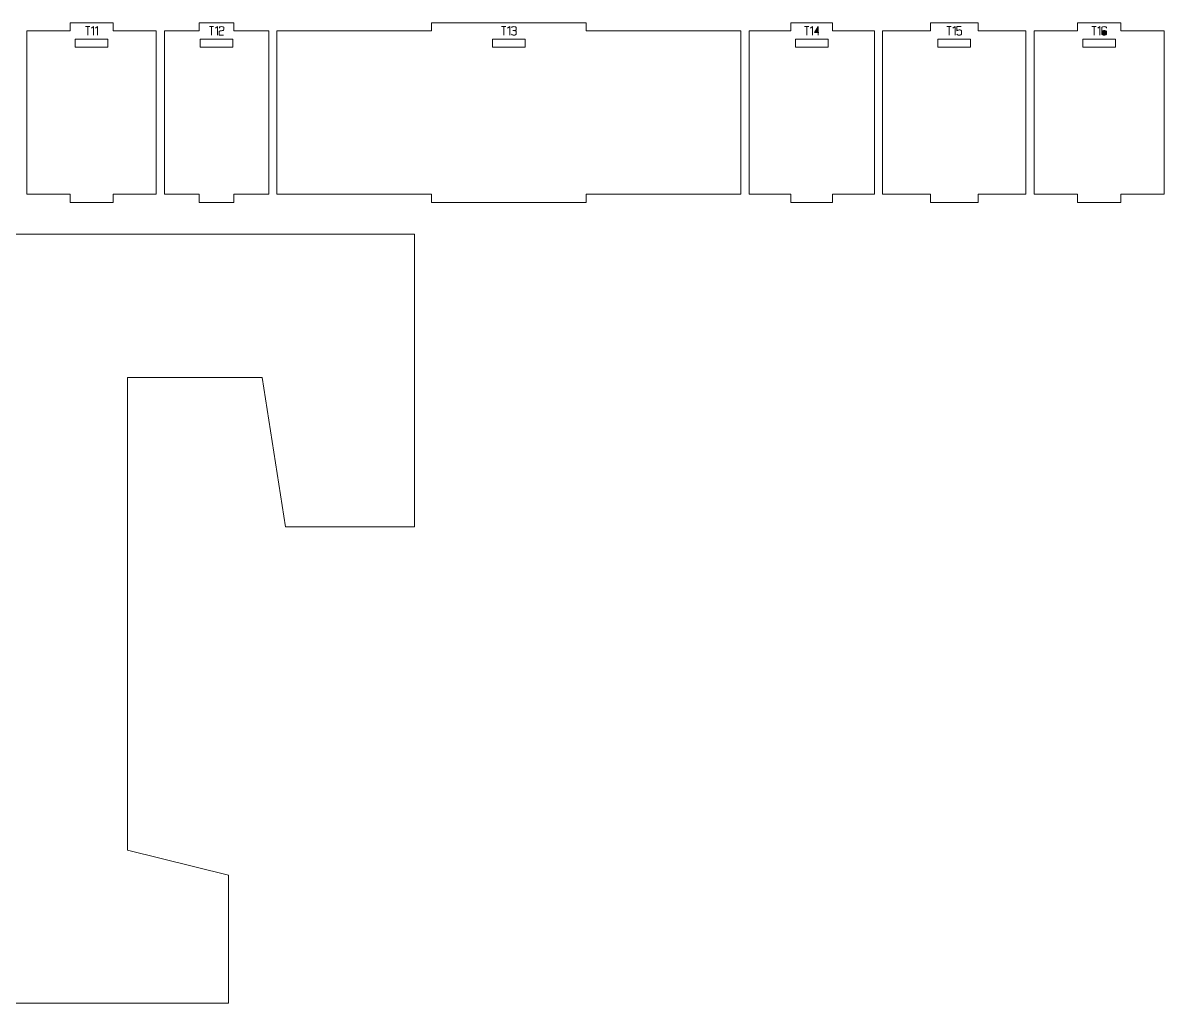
# Model space of a CAD drawing. Header units: centimetres. Extents: x -250 to 250, y -508 to 508.
# Drawn here: x 120.93 to 162.85, y -108.95 to -72.93 of the extents above; entities that cross this region are included whole.
import ezdxf

# ---------------------------------------------------------------- set-up
doc = ezdxf.new("R2010")
doc.units = ezdxf.units.CM
doc.header["$MEASUREMENT"] = 0
doc.layers.add('Capa 1', color=7, linetype='Continuous')

msp = doc.modelspace()

# ---------------------------------------------------------------- hatches: boundary and pattern name
at = {"layer": 'Capa 1', "true_color": 0x3e4095}
h = msp.add_hatch(color=175, dxfattribs=at)
edge = h.paths.add_edge_path()
edge.add_spline(control_points=[(123.31136, -73.06786), (123.31136, -73.06786), (123.23202, -73.06786), (123.23202, -73.06786), (123.23202, -73.06786), (123.38932, -73.06786), (123.38932, -73.06786), (123.38932, -73.06786), (123.31136, -73.06786), (123.31136, -73.06786), (123.31136, -73.06786), (123.31136, -73.3843), (123.31136, -73.3843), (123.31136, -73.3843), (123.31136, -73.06786), (123.31136, -73.06786)], knot_values=[0, 0, 0, 0, 0.2, 0.2, 0.2, 0.4, 0.4, 0.4, 0.6, 0.6, 0.6, 0.8, 0.8, 0.8, 1, 1, 1, 1], degree=3, periodic=1)
h = msp.add_hatch(color=175, dxfattribs=at)
edge = h.paths.add_edge_path()
edge.add_spline(control_points=[(123.52828, -73.0674), (123.52828, -73.0674), (123.45215, -73.12014), (123.45215, -73.12014), (123.45215, -73.12014), (123.52828, -73.0674), (123.52828, -73.0674), (123.52828, -73.0674), (123.52828, -73.3843), (123.52828, -73.3843), (123.52828, -73.3843), (123.52828, -73.0674), (123.52828, -73.0674)], knot_values=[0, 0, 0, 0, 0.25, 0.25, 0.25, 0.5, 0.5, 0.5, 0.75, 0.75, 0.75, 1, 1, 1, 1], degree=3, periodic=1)
h = msp.add_hatch(color=175, dxfattribs=at)
edge = h.paths.add_edge_path()
edge.add_spline(control_points=[(123.67504, -73.0674), (123.67504, -73.0674), (123.59891, -73.12014), (123.59891, -73.12014), (123.59891, -73.12014), (123.67504, -73.0674), (123.67504, -73.0674), (123.67504, -73.0674), (123.67504, -73.3843), (123.67504, -73.3843), (123.67504, -73.3843), (123.67504, -73.0674), (123.67504, -73.0674)], knot_values=[0, 0, 0, 0, 0.25, 0.25, 0.25, 0.5, 0.5, 0.5, 0.75, 0.75, 0.75, 1, 1, 1, 1], degree=3, periodic=1)
h = msp.add_hatch(color=175, dxfattribs=at)
edge = h.paths.add_edge_path()
edge.add_spline(control_points=[(127.85687, -73.06786), (127.85687, -73.06786), (127.77753, -73.06786), (127.77753, -73.06786), (127.77753, -73.06786), (127.93483, -73.06786), (127.93483, -73.06786), (127.93483, -73.06786), (127.85687, -73.06786), (127.85687, -73.06786), (127.85687, -73.06786), (127.85687, -73.3843), (127.85687, -73.3843), (127.85687, -73.3843), (127.85687, -73.06786), (127.85687, -73.06786)], knot_values=[0, 0, 0, 0, 0.2, 0.2, 0.2, 0.4, 0.4, 0.4, 0.6, 0.6, 0.6, 0.8, 0.8, 0.8, 1, 1, 1, 1], degree=3, periodic=1)
h = msp.add_hatch(color=175, dxfattribs=at)
edge = h.paths.add_edge_path()
edge.add_spline(control_points=[(128.07379, -73.0674), (128.07379, -73.0674), (127.99766, -73.12014), (127.99766, -73.12014), (127.99766, -73.12014), (128.07379, -73.0674), (128.07379, -73.0674), (128.07379, -73.0674), (128.07379, -73.3843), (128.07379, -73.3843), (128.07379, -73.3843), (128.07379, -73.0674), (128.07379, -73.0674)], knot_values=[0, 0, 0, 0, 0.25, 0.25, 0.25, 0.5, 0.5, 0.5, 0.75, 0.75, 0.75, 1, 1, 1, 1], degree=3, periodic=1)
h = msp.add_hatch(color=175, dxfattribs=at)
edge = h.paths.add_edge_path()
edge.add_spline(control_points=[(128.14396, -73.3843), (128.14396, -73.3843), (128.14396, -73.25176), (128.14396, -73.25176), (128.14488, -73.23984), (128.15573, -73.23067), (128.17652, -73.22425), (128.18508, -73.22363), (128.19326, -73.22264), (128.20106, -73.22126), (128.20885, -73.21989), (128.21673, -73.21844), (128.22468, -73.21691), (128.23935, -73.21446), (128.25059, -73.21247), (128.25838, -73.21095), (128.26618, -73.20942), (128.27375, -73.20743), (128.28109, -73.20498), (128.30004, -73.19795), (128.30952, -73.18893), (128.30952, -73.17793), (128.30952, -73.17793), (128.30952, -73.10317), (128.30952, -73.10317), (128.30952, -73.09339), (128.30165, -73.08506), (128.2859, -73.07818), (128.27016, -73.0713), (128.25051, -73.06786), (128.22697, -73.06786), (128.20343, -73.06786), (128.18378, -73.0713), (128.16804, -73.07818), (128.15229, -73.08506), (128.14442, -73.09339), (128.14442, -73.10317), (128.14442, -73.10317), (128.14442, -73.12564), (128.14442, -73.12564), (128.14442, -73.12564), (128.14442, -73.10317), (128.14442, -73.10317), (128.14442, -73.09339), (128.15229, -73.08506), (128.16804, -73.07818), (128.18378, -73.0713), (128.20343, -73.06786), (128.22697, -73.06786), (128.25051, -73.06786), (128.27016, -73.0713), (128.2859, -73.07818), (128.30165, -73.08506), (128.30952, -73.09339), (128.30952, -73.10317), (128.30952, -73.10317), (128.30952, -73.17793), (128.30952, -73.17793), (128.30952, -73.18893), (128.30004, -73.19795), (128.28109, -73.20498), (128.27375, -73.20743), (128.26618, -73.20942), (128.25838, -73.21095), (128.25059, -73.21247), (128.23935, -73.21446), (128.22468, -73.21691), (128.21673, -73.21844), (128.20885, -73.21989), (128.20106, -73.22126), (128.19326, -73.22264), (128.18508, -73.22363), (128.17652, -73.22425), (128.15573, -73.23067), (128.14488, -73.23984), (128.14396, -73.25176), (128.14396, -73.25176), (128.14396, -73.3843), (128.14396, -73.3843), (128.14396, -73.3843), (128.30081, -73.3843), (128.30081, -73.3843), (128.30081, -73.3843), (128.14396, -73.3843), (128.14396, -73.3843)], knot_values=[0, 0, 0, 0, 0.03571429, 0.03571429, 0.03571429, 0.07142857, 0.07142857, 0.07142857, 0.10714286, 0.10714286, 0.10714286, 0.14285714, 0.14285714, 0.14285714, 0.17857143, 0.17857143, 0.17857143, 0.21428571, 0.21428571, 0.21428571, 0.25, 0.25, 0.25, 0.28571429, 0.28571429, 0.28571429, 0.32142857, 0.32142857, 0.32142857, 0.35714286, 0.35714286, 0.35714286, 0.39285714, 0.39285714, 0.39285714, 0.42857143, 0.42857143, 0.42857143, 0.46428571, 0.46428571, 0.46428571, 0.5, 0.5, 0.5, 0.53571429, 0.53571429, 0.53571429, 0.57142857, 0.57142857, 0.57142857, 0.60714286, 0.60714286, 0.60714286, 0.64285714, 0.64285714, 0.64285714, 0.67857143, 0.67857143, 0.67857143, 0.71428571, 0.71428571, 0.71428571, 0.75, 0.75, 0.75, 0.78571429, 0.78571429, 0.78571429, 0.82142857, 0.82142857, 0.82142857, 0.85714286, 0.85714286, 0.85714286, 0.89285714, 0.89285714, 0.89285714, 0.92857143, 0.92857143, 0.92857143, 0.96428571, 0.96428571, 0.96428571, 1, 1, 1, 1], degree=3, periodic=1)
h = msp.add_hatch(color=175, dxfattribs=at)
edge = h.paths.add_edge_path()
edge.add_spline(control_points=[(138.5926, -73.06786), (138.5926, -73.06786), (138.51326, -73.06786), (138.51326, -73.06786), (138.51326, -73.06786), (138.67056, -73.06786), (138.67056, -73.06786), (138.67056, -73.06786), (138.5926, -73.06786), (138.5926, -73.06786), (138.5926, -73.06786), (138.5926, -73.3843), (138.5926, -73.3843), (138.5926, -73.3843), (138.5926, -73.06786), (138.5926, -73.06786)], knot_values=[0, 0, 0, 0, 0.2, 0.2, 0.2, 0.4, 0.4, 0.4, 0.6, 0.6, 0.6, 0.8, 0.8, 0.8, 1, 1, 1, 1], degree=3, periodic=1)
h = msp.add_hatch(color=175, dxfattribs=at)
edge = h.paths.add_edge_path()
edge.add_spline(control_points=[(138.80952, -73.0674), (138.80952, -73.0674), (138.73339, -73.12014), (138.73339, -73.12014), (138.73339, -73.12014), (138.80952, -73.0674), (138.80952, -73.0674), (138.80952, -73.0674), (138.80952, -73.3843), (138.80952, -73.3843), (138.80952, -73.3843), (138.80952, -73.0674), (138.80952, -73.0674)], knot_values=[0, 0, 0, 0, 0.25, 0.25, 0.25, 0.5, 0.5, 0.5, 0.75, 0.75, 0.75, 1, 1, 1, 1], degree=3, periodic=1)
h = msp.add_hatch(color=175, dxfattribs=at)
edge = h.paths.add_edge_path()
edge.add_spline(control_points=[(138.9627, -73.3843), (138.93916, -73.3843), (138.91951, -73.38086), (138.90377, -73.37398), (138.88802, -73.3671), (138.88015, -73.35877), (138.88015, -73.34899), (138.88015, -73.35877), (138.88802, -73.3671), (138.90377, -73.37398), (138.91951, -73.38086), (138.93916, -73.3843), (138.9627, -73.3843), (138.98624, -73.3843), (139.00589, -73.38086), (139.02163, -73.37398), (139.03738, -73.3671), (139.04525, -73.35877), (139.04525, -73.34899), (139.04525, -73.34899), (139.04525, -73.2458), (139.04525, -73.2458), (139.04525, -73.23754), (139.03959, -73.23036), (139.02828, -73.22425), (139.01697, -73.21813), (138.9838, -73.214), (138.92876, -73.21186), (138.98349, -73.2085), (139.01636, -73.20452), (139.02736, -73.19994), (139.03837, -73.19535), (139.04433, -73.18786), (139.04525, -73.17747), (139.04525, -73.17747), (139.04525, -73.10317), (139.04525, -73.10317), (139.04525, -73.09339), (139.03738, -73.08506), (139.02163, -73.07818), (139.00589, -73.0713), (138.98624, -73.06786), (138.9627, -73.06786), (138.93916, -73.06786), (138.91951, -73.0713), (138.90377, -73.07818), (138.88802, -73.08506), (138.88015, -73.09339), (138.88015, -73.10317), (138.88015, -73.09339), (138.88802, -73.08506), (138.90377, -73.07818), (138.91951, -73.0713), (138.93916, -73.06786), (138.9627, -73.06786), (138.98624, -73.06786), (139.00589, -73.0713), (139.02163, -73.07818), (139.03738, -73.08506), (139.04525, -73.09339), (139.04525, -73.10317), (139.04525, -73.10317), (139.04525, -73.17747), (139.04525, -73.17747), (139.04433, -73.18786), (139.03837, -73.19535), (139.02736, -73.19994), (139.01636, -73.20452), (138.98349, -73.2085), (138.92876, -73.21186), (138.9838, -73.214), (139.01697, -73.21813), (139.02828, -73.22425), (139.03959, -73.23036), (139.04525, -73.23754), (139.04525, -73.2458), (139.04525, -73.2458), (139.04525, -73.34899), (139.04525, -73.34899), (139.04525, -73.35877), (139.03738, -73.3671), (139.02163, -73.37398), (139.00589, -73.38086), (138.98624, -73.3843), (138.9627, -73.3843)], knot_values=[0, 0, 0, 0, 0.03571429, 0.03571429, 0.03571429, 0.07142857, 0.07142857, 0.07142857, 0.10714286, 0.10714286, 0.10714286, 0.14285714, 0.14285714, 0.14285714, 0.17857143, 0.17857143, 0.17857143, 0.21428571, 0.21428571, 0.21428571, 0.25, 0.25, 0.25, 0.28571429, 0.28571429, 0.28571429, 0.32142857, 0.32142857, 0.32142857, 0.35714286, 0.35714286, 0.35714286, 0.39285714, 0.39285714, 0.39285714, 0.42857143, 0.42857143, 0.42857143, 0.46428571, 0.46428571, 0.46428571, 0.5, 0.5, 0.5, 0.53571429, 0.53571429, 0.53571429, 0.57142857, 0.57142857, 0.57142857, 0.60714286, 0.60714286, 0.60714286, 0.64285714, 0.64285714, 0.64285714, 0.67857143, 0.67857143, 0.67857143, 0.71428571, 0.71428571, 0.71428571, 0.75, 0.75, 0.75, 0.78571429, 0.78571429, 0.78571429, 0.82142857, 0.82142857, 0.82142857, 0.85714286, 0.85714286, 0.85714286, 0.89285714, 0.89285714, 0.89285714, 0.92857143, 0.92857143, 0.92857143, 0.96428571, 0.96428571, 0.96428571, 1, 1, 1, 1], degree=3, periodic=1)
h = msp.add_hatch(color=175, dxfattribs=at)
edge = h.paths.add_edge_path()
edge.add_spline(control_points=[(149.71888, -73.06786), (149.71888, -73.06786), (149.63954, -73.06786), (149.63954, -73.06786), (149.63954, -73.06786), (149.79684, -73.06786), (149.79684, -73.06786), (149.79684, -73.06786), (149.71888, -73.06786), (149.71888, -73.06786), (149.71888, -73.06786), (149.71888, -73.3843), (149.71888, -73.3843), (149.71888, -73.3843), (149.71888, -73.06786), (149.71888, -73.06786)], knot_values=[0, 0, 0, 0, 0.2, 0.2, 0.2, 0.4, 0.4, 0.4, 0.6, 0.6, 0.6, 0.8, 0.8, 0.8, 1, 1, 1, 1], degree=3, periodic=1)
h = msp.add_hatch(color=175, dxfattribs=at)
edge = h.paths.add_edge_path()
edge.add_spline(control_points=[(149.9358, -73.0674), (149.9358, -73.0674), (149.85967, -73.12014), (149.85967, -73.12014), (149.85967, -73.12014), (149.9358, -73.0674), (149.9358, -73.0674), (149.9358, -73.0674), (149.9358, -73.3843), (149.9358, -73.3843), (149.9358, -73.3843), (149.9358, -73.0674), (149.9358, -73.0674)], knot_values=[0, 0, 0, 0, 0.25, 0.25, 0.25, 0.5, 0.5, 0.5, 0.75, 0.75, 0.75, 1, 1, 1, 1], degree=3, periodic=1)
h = msp.add_hatch(color=175, dxfattribs=at)
edge = h.paths.add_edge_path()
edge.add_spline(control_points=[(150.13622, -73.27974), (150.13622, -73.27974), (150.13622, -73.0674), (150.13622, -73.0674), (150.13622, -73.0674), (150.00643, -73.27974), (150.00643, -73.27974), (150.00643, -73.27974), (150.13622, -73.27974), (150.13622, -73.27974)], knot_values=[0, 0, 0, 0, 0.33333333, 0.33333333, 0.33333333, 0.66666667, 0.66666667, 0.66666667, 1, 1, 1, 1], degree=3, periodic=1)
h = msp.add_hatch(color=175, dxfattribs=at)
edge = h.paths.add_edge_path()
edge.add_spline(control_points=[(150.13622, -73.27974), (150.13622, -73.27974), (150.13622, -73.3843), (150.13622, -73.3843), (150.13622, -73.3843), (150.13622, -73.27974), (150.13622, -73.27974), (150.13622, -73.27974), (150.00643, -73.27974), (150.00643, -73.27974), (150.00643, -73.27974), (150.13622, -73.0674), (150.13622, -73.0674), (150.13622, -73.0674), (150.13622, -73.27974), (150.13622, -73.27974), (150.13622, -73.27974), (150.16603, -73.27974), (150.16603, -73.27974), (150.16603, -73.27974), (150.13622, -73.27974), (150.13622, -73.27974)], knot_values=[0, 0, 0, 0, 0.14285714, 0.14285714, 0.14285714, 0.28571429, 0.28571429, 0.28571429, 0.42857143, 0.42857143, 0.42857143, 0.57142857, 0.57142857, 0.57142857, 0.71428571, 0.71428571, 0.71428571, 0.85714286, 0.85714286, 0.85714286, 1, 1, 1, 1], degree=3, periodic=1)
h = msp.add_hatch(color=175, dxfattribs=at)
edge = h.paths.add_edge_path()
edge.add_spline(control_points=[(154.94794, -73.06786), (154.94794, -73.06786), (154.8686, -73.06786), (154.8686, -73.06786), (154.8686, -73.06786), (155.0259, -73.06786), (155.0259, -73.06786), (155.0259, -73.06786), (154.94794, -73.06786), (154.94794, -73.06786), (154.94794, -73.06786), (154.94794, -73.3843), (154.94794, -73.3843), (154.94794, -73.3843), (154.94794, -73.06786), (154.94794, -73.06786)], knot_values=[0, 0, 0, 0, 0.2, 0.2, 0.2, 0.4, 0.4, 0.4, 0.6, 0.6, 0.6, 0.8, 0.8, 0.8, 1, 1, 1, 1], degree=3, periodic=1)
h = msp.add_hatch(color=175, dxfattribs=at)
edge = h.paths.add_edge_path()
edge.add_spline(control_points=[(155.16486, -73.0674), (155.16486, -73.0674), (155.08873, -73.12014), (155.08873, -73.12014), (155.08873, -73.12014), (155.16486, -73.0674), (155.16486, -73.0674), (155.16486, -73.0674), (155.16486, -73.3843), (155.16486, -73.3843), (155.16486, -73.3843), (155.16486, -73.0674), (155.16486, -73.0674)], knot_values=[0, 0, 0, 0, 0.25, 0.25, 0.25, 0.5, 0.5, 0.5, 0.75, 0.75, 0.75, 1, 1, 1, 1], degree=3, periodic=1)
h = msp.add_hatch(color=175, dxfattribs=at)
edge = h.paths.add_edge_path()
edge.add_spline(control_points=[(155.31804, -73.3843), (155.2945, -73.3843), (155.27485, -73.38086), (155.25911, -73.37398), (155.24336, -73.3671), (155.23549, -73.35877), (155.23549, -73.34899), (155.23549, -73.35877), (155.24336, -73.3671), (155.25911, -73.37398), (155.27485, -73.38086), (155.2945, -73.3843), (155.31804, -73.3843), (155.34158, -73.3843), (155.36123, -73.38086), (155.37697, -73.37398), (155.39272, -73.3671), (155.40059, -73.35877), (155.40059, -73.34899), (155.40059, -73.34899), (155.40059, -73.22333), (155.40059, -73.22333), (155.40059, -73.21354), (155.39272, -73.20521), (155.37697, -73.19833), (155.36123, -73.19145), (155.34158, -73.18801), (155.31804, -73.18801), (155.29664, -73.18985), (155.28013, -73.1923), (155.26851, -73.19535), (155.25689, -73.19841), (155.24589, -73.20774), (155.23549, -73.22333), (155.23549, -73.22333), (155.23549, -73.06786), (155.23549, -73.06786), (155.23549, -73.06786), (155.39509, -73.06786), (155.39509, -73.06786), (155.39509, -73.06786), (155.23549, -73.06786), (155.23549, -73.06786), (155.23549, -73.06786), (155.23549, -73.22333), (155.23549, -73.22333), (155.24589, -73.20774), (155.25689, -73.19841), (155.26851, -73.19535), (155.28013, -73.1923), (155.29664, -73.18985), (155.31804, -73.18801), (155.34158, -73.18801), (155.36123, -73.19145), (155.37697, -73.19833), (155.39272, -73.20521), (155.40059, -73.21354), (155.40059, -73.22333), (155.40059, -73.22333), (155.40059, -73.34899), (155.40059, -73.34899), (155.40059, -73.35877), (155.39272, -73.3671), (155.37697, -73.37398), (155.36123, -73.38086), (155.34158, -73.3843), (155.31804, -73.3843)], knot_values=[0, 0, 0, 0, 0.04545455, 0.04545455, 0.04545455, 0.09090909, 0.09090909, 0.09090909, 0.13636364, 0.13636364, 0.13636364, 0.18181818, 0.18181818, 0.18181818, 0.22727273, 0.22727273, 0.22727273, 0.27272727, 0.27272727, 0.27272727, 0.31818182, 0.31818182, 0.31818182, 0.36363636, 0.36363636, 0.36363636, 0.40909091, 0.40909091, 0.40909091, 0.45454545, 0.45454545, 0.45454545, 0.5, 0.5, 0.5, 0.54545455, 0.54545455, 0.54545455, 0.59090909, 0.59090909, 0.59090909, 0.63636364, 0.63636364, 0.63636364, 0.68181818, 0.68181818, 0.68181818, 0.72727273, 0.72727273, 0.72727273, 0.77272727, 0.77272727, 0.77272727, 0.81818182, 0.81818182, 0.81818182, 0.86363636, 0.86363636, 0.86363636, 0.90909091, 0.90909091, 0.90909091, 0.95454545, 0.95454545, 0.95454545, 1, 1, 1, 1], degree=3, periodic=1)
h = msp.add_hatch(color=175, dxfattribs=at)
edge = h.paths.add_edge_path()
edge.add_spline(control_points=[(160.26883, -73.06786), (160.26883, -73.06786), (160.18949, -73.06786), (160.18949, -73.06786), (160.18949, -73.06786), (160.34679, -73.06786), (160.34679, -73.06786), (160.34679, -73.06786), (160.26883, -73.06786), (160.26883, -73.06786), (160.26883, -73.06786), (160.26883, -73.3843), (160.26883, -73.3843), (160.26883, -73.3843), (160.26883, -73.06786), (160.26883, -73.06786)], knot_values=[0, 0, 0, 0, 0.2, 0.2, 0.2, 0.4, 0.4, 0.4, 0.6, 0.6, 0.6, 0.8, 0.8, 0.8, 1, 1, 1, 1], degree=3, periodic=1)
h = msp.add_hatch(color=175, dxfattribs=at)
edge = h.paths.add_edge_path()
edge.add_spline(control_points=[(160.48575, -73.0674), (160.48575, -73.0674), (160.40962, -73.12014), (160.40962, -73.12014), (160.40962, -73.12014), (160.48575, -73.0674), (160.48575, -73.0674), (160.48575, -73.0674), (160.48575, -73.3843), (160.48575, -73.3843), (160.48575, -73.3843), (160.48575, -73.0674), (160.48575, -73.0674)], knot_values=[0, 0, 0, 0, 0.25, 0.25, 0.25, 0.5, 0.5, 0.5, 0.75, 0.75, 0.75, 1, 1, 1, 1], degree=3, periodic=1)
h = msp.add_hatch(color=175, dxfattribs=at)
edge = h.paths.add_edge_path()
edge.add_spline(control_points=[(160.63893, -73.3843), (160.61539, -73.3843), (160.59574, -73.38086), (160.58, -73.37398), (160.56425, -73.3671), (160.55638, -73.35877), (160.55638, -73.34899), (160.55638, -73.34899), (160.55638, -73.24213), (160.55638, -73.24213), (160.55638, -73.24213), (160.55638, -73.10317), (160.55638, -73.10317), (160.55638, -73.09339), (160.56425, -73.08506), (160.58, -73.07818), (160.59574, -73.0713), (160.61539, -73.06786), (160.63893, -73.06786), (160.66247, -73.06786), (160.68212, -73.0713), (160.69786, -73.07818), (160.71361, -73.08506), (160.72148, -73.09339), (160.72148, -73.10317), (160.72148, -73.10317), (160.72148, -73.12885), (160.72148, -73.12885), (160.72148, -73.12885), (160.72148, -73.10317), (160.72148, -73.10317), (160.72148, -73.09339), (160.71361, -73.08506), (160.69786, -73.07818), (160.68212, -73.0713), (160.66247, -73.06786), (160.63893, -73.06786), (160.61539, -73.06786), (160.59574, -73.0713), (160.58, -73.07818), (160.56425, -73.08506), (160.55638, -73.09339), (160.55638, -73.10317), (160.55638, -73.10317), (160.55638, -73.24213), (160.55638, -73.24213), (160.55638, -73.23296), (160.56593, -73.22478), (160.58504, -73.2176), (160.60415, -73.21041), (160.62211, -73.20682), (160.63893, -73.20682), (160.66247, -73.20682), (160.68212, -73.21026), (160.69786, -73.21714), (160.71361, -73.22402), (160.72148, -73.23235), (160.72148, -73.24213), (160.72148, -73.24213), (160.72148, -73.34899), (160.72148, -73.34899), (160.72148, -73.35877), (160.71361, -73.3671), (160.69786, -73.37398), (160.68212, -73.38086), (160.66247, -73.3843), (160.63893, -73.3843)], knot_values=[0, 0, 0, 0, 0.04545455, 0.04545455, 0.04545455, 0.09090909, 0.09090909, 0.09090909, 0.13636364, 0.13636364, 0.13636364, 0.18181818, 0.18181818, 0.18181818, 0.22727273, 0.22727273, 0.22727273, 0.27272727, 0.27272727, 0.27272727, 0.31818182, 0.31818182, 0.31818182, 0.36363636, 0.36363636, 0.36363636, 0.40909091, 0.40909091, 0.40909091, 0.45454545, 0.45454545, 0.45454545, 0.5, 0.5, 0.5, 0.54545455, 0.54545455, 0.54545455, 0.59090909, 0.59090909, 0.59090909, 0.63636364, 0.63636364, 0.63636364, 0.68181818, 0.68181818, 0.68181818, 0.72727273, 0.72727273, 0.72727273, 0.77272727, 0.77272727, 0.77272727, 0.81818182, 0.81818182, 0.81818182, 0.86363636, 0.86363636, 0.86363636, 0.90909091, 0.90909091, 0.90909091, 0.95454545, 0.95454545, 0.95454545, 1, 1, 1, 1], degree=3, periodic=1)
h = msp.add_hatch(color=175, dxfattribs=at)
edge = h.paths.add_edge_path()
edge.add_spline(control_points=[(160.55638, -73.34899), (160.55638, -73.35877), (160.56425, -73.3671), (160.58, -73.37398), (160.59574, -73.38086), (160.61539, -73.3843), (160.63893, -73.3843), (160.66247, -73.3843), (160.68212, -73.38086), (160.69786, -73.37398), (160.71361, -73.3671), (160.72148, -73.35877), (160.72148, -73.34899), (160.72148, -73.34899), (160.72148, -73.24213), (160.72148, -73.24213), (160.72148, -73.23235), (160.71361, -73.22402), (160.69786, -73.21714), (160.68212, -73.21026), (160.66247, -73.20682), (160.63893, -73.20682), (160.62211, -73.20682), (160.60415, -73.21041), (160.58504, -73.2176), (160.56593, -73.22478), (160.55638, -73.23296), (160.55638, -73.24213), (160.55638, -73.24213), (160.55638, -73.34899), (160.55638, -73.34899)], knot_values=[0, 0, 0, 0, 0.1, 0.1, 0.1, 0.2, 0.2, 0.2, 0.3, 0.3, 0.3, 0.4, 0.4, 0.4, 0.5, 0.5, 0.5, 0.6, 0.6, 0.6, 0.7, 0.7, 0.7, 0.8, 0.8, 0.8, 0.9, 0.9, 0.9, 1, 1, 1, 1], degree=3, periodic=1)

# ---------------------------------------------------------------- linework, layer by layer
at = {"layer": 'Capa 1', "color": 240, "lineweight": 20}
for points, knots in [([(121.07693, -73.2271), (121.07693, -73.2271), (121.07693, -79.2271), (121.07693, -79.2271), (121.07693, -79.2271), (122.66133, -79.2271), (122.66133, -79.2271), (122.66133, -79.2271), (122.66133, -79.5271), (122.66133, -79.5271), (122.66133, -79.5271), (124.24573, -79.5271), (124.24573, -79.5271), (124.24573, -79.5271), (124.24573, -79.2271), (124.24573, -79.2271), (124.24573, -79.2271), (125.83013, -79.2271), (125.83013, -79.2271), (125.83013, -79.2271), (125.83013, -73.2271), (125.83013, -73.2271), (125.83013, -73.2271), (124.24573, -73.2271), (124.24573, -73.2271), (124.24573, -73.2271), (124.24573, -72.9271), (124.24573, -72.9271), (124.24573, -72.9271), (122.66133, -72.9271), (122.66133, -72.9271), (122.66133, -72.9271), (122.66133, -73.2271), (122.66133, -73.2271), (122.66133, -73.2271), (121.07693, -73.2271), (121.07693, -73.2271)], [0, 0, 0, 0, 0.08333333, 0.08333333, 0.08333333, 0.16666667, 0.16666667, 0.16666667, 0.25, 0.25, 0.25, 0.33333333, 0.33333333, 0.33333333, 0.41666667, 0.41666667, 0.41666667, 0.5, 0.5, 0.5, 0.58333333, 0.58333333, 0.58333333, 0.66666667, 0.66666667, 0.66666667, 0.75, 0.75, 0.75, 0.83333333, 0.83333333, 0.83333333, 0.91666667, 0.91666667, 0.91666667, 1, 1, 1, 1]), ([(126.13013, -73.2271), (126.13013, -73.2271), (126.13013, -79.2271), (126.13013, -79.2271), (126.13013, -79.2271), (127.40573, -79.2271), (127.40573, -79.2271), (127.40573, -79.2271), (127.40573, -79.5271), (127.40573, -79.5271), (127.40573, -79.5271), (128.68133, -79.5271), (128.68133, -79.5271), (128.68133, -79.5271), (128.68133, -79.2271), (128.68133, -79.2271), (128.68133, -79.2271), (129.95693, -79.2271), (129.95693, -79.2271), (129.95693, -79.2271), (129.95693, -73.2271), (129.95693, -73.2271), (129.95693, -73.2271), (128.68133, -73.2271), (128.68133, -73.2271), (128.68133, -73.2271), (128.68133, -72.9271), (128.68133, -72.9271), (128.68133, -72.9271), (127.40573, -72.9271), (127.40573, -72.9271), (127.40573, -72.9271), (127.40573, -73.2271), (127.40573, -73.2271), (127.40573, -73.2271), (126.13013, -73.2271), (126.13013, -73.2271)], [0, 0, 0, 0, 0.08333333, 0.08333333, 0.08333333, 0.16666667, 0.16666667, 0.16666667, 0.25, 0.25, 0.25, 0.33333333, 0.33333333, 0.33333333, 0.41666667, 0.41666667, 0.41666667, 0.5, 0.5, 0.5, 0.58333333, 0.58333333, 0.58333333, 0.66666667, 0.66666667, 0.66666667, 0.75, 0.75, 0.75, 0.83333333, 0.83333333, 0.83333333, 0.91666667, 0.91666667, 0.91666667, 1, 1, 1, 1]), ([(130.25693, -73.2271), (130.25693, -73.2271), (130.25693, -79.2271), (130.25693, -79.2271), (130.25693, -79.2271), (135.93848, -79.2271), (135.93848, -79.2271), (135.93848, -79.2271), (135.93848, -79.5271), (135.93848, -79.5271), (135.93848, -79.5271), (141.62003, -79.5271), (141.62003, -79.5271), (141.62003, -79.5271), (141.62003, -79.2271), (141.62003, -79.2271), (141.62003, -79.2271), (147.30158, -79.2271), (147.30158, -79.2271), (147.30158, -79.2271), (147.30158, -73.2271), (147.30158, -73.2271), (147.30158, -73.2271), (141.62003, -73.2271), (141.62003, -73.2271), (141.62003, -73.2271), (141.62003, -72.9271), (141.62003, -72.9271), (141.62003, -72.9271), (135.93848, -72.9271), (135.93848, -72.9271), (135.93848, -72.9271), (135.93848, -73.2271), (135.93848, -73.2271), (135.93848, -73.2271), (130.25693, -73.2271), (130.25693, -73.2271)], [0, 0, 0, 0, 0.08333333, 0.08333333, 0.08333333, 0.16666667, 0.16666667, 0.16666667, 0.25, 0.25, 0.25, 0.33333333, 0.33333333, 0.33333333, 0.41666667, 0.41666667, 0.41666667, 0.5, 0.5, 0.5, 0.58333333, 0.58333333, 0.58333333, 0.66666667, 0.66666667, 0.66666667, 0.75, 0.75, 0.75, 0.83333333, 0.83333333, 0.83333333, 0.91666667, 0.91666667, 0.91666667, 1, 1, 1, 1]), ([(147.60158, -73.2271), (147.60158, -73.2271), (147.60158, -79.2271), (147.60158, -79.2271), (147.60158, -79.2271), (149.13572, -79.2271), (149.13572, -79.2271), (149.13572, -79.2271), (149.13572, -79.5271), (149.13572, -79.5271), (149.13572, -79.5271), (150.66985, -79.5271), (150.66985, -79.5271), (150.66985, -79.5271), (150.66985, -79.2271), (150.66985, -79.2271), (150.66985, -79.2271), (152.20399, -79.2271), (152.20399, -79.2271), (152.20399, -79.2271), (152.20399, -73.2271), (152.20399, -73.2271), (152.20399, -73.2271), (150.66985, -73.2271), (150.66985, -73.2271), (150.66985, -73.2271), (150.66985, -72.9271), (150.66985, -72.9271), (150.66985, -72.9271), (149.13572, -72.9271), (149.13572, -72.9271), (149.13572, -72.9271), (149.13572, -73.2271), (149.13572, -73.2271), (149.13572, -73.2271), (147.60158, -73.2271), (147.60158, -73.2271)], [0, 0, 0, 0, 0.08333333, 0.08333333, 0.08333333, 0.16666667, 0.16666667, 0.16666667, 0.25, 0.25, 0.25, 0.33333333, 0.33333333, 0.33333333, 0.41666667, 0.41666667, 0.41666667, 0.5, 0.5, 0.5, 0.58333333, 0.58333333, 0.58333333, 0.66666667, 0.66666667, 0.66666667, 0.75, 0.75, 0.75, 0.83333333, 0.83333333, 0.83333333, 0.91666667, 0.91666667, 0.91666667, 1, 1, 1, 1]), ([(152.50399, -73.2271), (152.50399, -73.2271), (152.50399, -79.2271), (152.50399, -79.2271), (152.50399, -79.2271), (154.25773, -79.2271), (154.25773, -79.2271), (154.25773, -79.2271), (154.25773, -79.5271), (154.25773, -79.5271), (154.25773, -79.5271), (156.01146, -79.5271), (156.01146, -79.5271), (156.01146, -79.5271), (156.01146, -79.2271), (156.01146, -79.2271), (156.01146, -79.2271), (157.7652, -79.2271), (157.7652, -79.2271), (157.7652, -79.2271), (157.7652, -73.2271), (157.7652, -73.2271), (157.7652, -73.2271), (156.01146, -73.2271), (156.01146, -73.2271), (156.01146, -73.2271), (156.01146, -72.9271), (156.01146, -72.9271), (156.01146, -72.9271), (154.25773, -72.9271), (154.25773, -72.9271), (154.25773, -72.9271), (154.25773, -73.2271), (154.25773, -73.2271), (154.25773, -73.2271), (152.50399, -73.2271), (152.50399, -73.2271)], [0, 0, 0, 0, 0.08333333, 0.08333333, 0.08333333, 0.16666667, 0.16666667, 0.16666667, 0.25, 0.25, 0.25, 0.33333333, 0.33333333, 0.33333333, 0.41666667, 0.41666667, 0.41666667, 0.5, 0.5, 0.5, 0.58333333, 0.58333333, 0.58333333, 0.66666667, 0.66666667, 0.66666667, 0.75, 0.75, 0.75, 0.83333333, 0.83333333, 0.83333333, 0.91666667, 0.91666667, 0.91666667, 1, 1, 1, 1]), ([(158.0652, -73.2271), (158.0652, -73.2271), (158.0652, -79.2271), (158.0652, -79.2271), (158.0652, -79.2271), (159.65872, -79.2271), (159.65872, -79.2271), (159.65872, -79.2271), (159.65872, -79.5271), (159.65872, -79.5271), (159.65872, -79.5271), (161.25225, -79.5271), (161.25225, -79.5271), (161.25225, -79.5271), (161.25225, -79.2271), (161.25225, -79.2271), (161.25225, -79.2271), (162.84577, -79.2271), (162.84577, -79.2271), (162.84577, -79.2271), (162.84577, -73.2271), (162.84577, -73.2271), (162.84577, -73.2271), (161.25225, -73.2271), (161.25225, -73.2271), (161.25225, -73.2271), (161.25225, -72.9271), (161.25225, -72.9271), (161.25225, -72.9271), (159.65872, -72.9271), (159.65872, -72.9271), (159.65872, -72.9271), (159.65872, -73.2271), (159.65872, -73.2271), (159.65872, -73.2271), (158.0652, -73.2271), (158.0652, -73.2271)], [0, 0, 0, 0, 0.08333333, 0.08333333, 0.08333333, 0.16666667, 0.16666667, 0.16666667, 0.25, 0.25, 0.25, 0.33333333, 0.33333333, 0.33333333, 0.41666667, 0.41666667, 0.41666667, 0.5, 0.5, 0.5, 0.58333333, 0.58333333, 0.58333333, 0.66666667, 0.66666667, 0.66666667, 0.75, 0.75, 0.75, 0.83333333, 0.83333333, 0.83333333, 0.91666667, 0.91666667, 0.91666667, 1, 1, 1, 1]), ([(122.85353, -73.82723), (122.85353, -73.82723), (124.05353, -73.82723), (124.05353, -73.82723), (124.05353, -73.82723), (124.05353, -73.52723), (124.05353, -73.52723), (124.05353, -73.52723), (122.85353, -73.52723), (122.85353, -73.52723), (122.85353, -73.52723), (122.85353, -73.82723), (122.85353, -73.82723)], [0, 0, 0, 0, 0.25, 0.25, 0.25, 0.5, 0.5, 0.5, 0.75, 0.75, 0.75, 1, 1, 1, 1]), ([(127.44353, -73.82723), (127.44353, -73.82723), (128.64353, -73.82723), (128.64353, -73.82723), (128.64353, -73.82723), (128.64353, -73.52723), (128.64353, -73.52723), (128.64353, -73.52723), (127.44353, -73.52723), (127.44353, -73.52723), (127.44353, -73.52723), (127.44353, -73.82723), (127.44353, -73.82723)], [0, 0, 0, 0, 0.25, 0.25, 0.25, 0.5, 0.5, 0.5, 0.75, 0.75, 0.75, 1, 1, 1, 1]), ([(138.17926, -73.82723), (138.17926, -73.82723), (139.37926, -73.82723), (139.37926, -73.82723), (139.37926, -73.82723), (139.37926, -73.52723), (139.37926, -73.52723), (139.37926, -73.52723), (138.17926, -73.52723), (138.17926, -73.52723), (138.17926, -73.52723), (138.17926, -73.82723), (138.17926, -73.82723)], [0, 0, 0, 0, 0.25, 0.25, 0.25, 0.5, 0.5, 0.5, 0.75, 0.75, 0.75, 1, 1, 1, 1]), ([(149.30279, -73.82723), (149.30279, -73.82723), (150.50279, -73.82723), (150.50279, -73.82723), (150.50279, -73.82723), (150.50279, -73.52723), (150.50279, -73.52723), (150.50279, -73.52723), (149.30279, -73.52723), (149.30279, -73.52723), (149.30279, -73.52723), (149.30279, -73.82723), (149.30279, -73.82723)], [0, 0, 0, 0, 0.25, 0.25, 0.25, 0.5, 0.5, 0.5, 0.75, 0.75, 0.75, 1, 1, 1, 1]), ([(154.5346, -73.82723), (154.5346, -73.82723), (155.7346, -73.82723), (155.7346, -73.82723), (155.7346, -73.82723), (155.7346, -73.52723), (155.7346, -73.52723), (155.7346, -73.52723), (154.5346, -73.52723), (154.5346, -73.52723), (154.5346, -73.52723), (154.5346, -73.82723), (154.5346, -73.82723)], [0, 0, 0, 0, 0.25, 0.25, 0.25, 0.5, 0.5, 0.5, 0.75, 0.75, 0.75, 1, 1, 1, 1]), ([(159.85549, -73.82723), (159.85549, -73.82723), (161.05549, -73.82723), (161.05549, -73.82723), (161.05549, -73.82723), (161.05549, -73.52723), (161.05549, -73.52723), (161.05549, -73.52723), (159.85549, -73.52723), (159.85549, -73.52723), (159.85549, -73.52723), (159.85549, -73.82723), (159.85549, -73.82723)], [0, 0, 0, 0, 0.25, 0.25, 0.25, 0.5, 0.5, 0.5, 0.75, 0.75, 0.75, 1, 1, 1, 1])]:
    msp.add_open_spline(points, degree=3, knots=knots, dxfattribs=at)
at = {"layer": 'Capa 1', "color": 114, "lineweight": 9}
for points, knots in [([(123.31136, -73.06786), (123.31136, -73.06786), (123.23202, -73.06786), (123.23202, -73.06786), (123.23202, -73.06786), (123.38932, -73.06786), (123.38932, -73.06786), (123.38932, -73.06786), (123.31136, -73.06786), (123.31136, -73.06786), (123.31136, -73.06786), (123.31136, -73.3843), (123.31136, -73.3843), (123.31136, -73.3843), (123.31136, -73.06786), (123.31136, -73.06786)], [0, 0, 0, 0, 0.2, 0.2, 0.2, 0.4, 0.4, 0.4, 0.6, 0.6, 0.6, 0.8, 0.8, 0.8, 1, 1, 1, 1]), ([(123.52828, -73.0674), (123.52828, -73.0674), (123.45215, -73.12014), (123.45215, -73.12014), (123.45215, -73.12014), (123.52828, -73.0674), (123.52828, -73.0674), (123.52828, -73.0674), (123.52828, -73.3843), (123.52828, -73.3843), (123.52828, -73.3843), (123.52828, -73.0674), (123.52828, -73.0674)], [0, 0, 0, 0, 0.25, 0.25, 0.25, 0.5, 0.5, 0.5, 0.75, 0.75, 0.75, 1, 1, 1, 1]), ([(123.67504, -73.0674), (123.67504, -73.0674), (123.59891, -73.12014), (123.59891, -73.12014), (123.59891, -73.12014), (123.67504, -73.0674), (123.67504, -73.0674), (123.67504, -73.0674), (123.67504, -73.3843), (123.67504, -73.3843), (123.67504, -73.3843), (123.67504, -73.0674), (123.67504, -73.0674)], [0, 0, 0, 0, 0.25, 0.25, 0.25, 0.5, 0.5, 0.5, 0.75, 0.75, 0.75, 1, 1, 1, 1]), ([(127.85687, -73.06786), (127.85687, -73.06786), (127.77753, -73.06786), (127.77753, -73.06786), (127.77753, -73.06786), (127.93483, -73.06786), (127.93483, -73.06786), (127.93483, -73.06786), (127.85687, -73.06786), (127.85687, -73.06786), (127.85687, -73.06786), (127.85687, -73.3843), (127.85687, -73.3843), (127.85687, -73.3843), (127.85687, -73.06786), (127.85687, -73.06786)], [0, 0, 0, 0, 0.2, 0.2, 0.2, 0.4, 0.4, 0.4, 0.6, 0.6, 0.6, 0.8, 0.8, 0.8, 1, 1, 1, 1]), ([(128.07379, -73.0674), (128.07379, -73.0674), (127.99766, -73.12014), (127.99766, -73.12014), (127.99766, -73.12014), (128.07379, -73.0674), (128.07379, -73.0674), (128.07379, -73.0674), (128.07379, -73.3843), (128.07379, -73.3843), (128.07379, -73.3843), (128.07379, -73.0674), (128.07379, -73.0674)], [0, 0, 0, 0, 0.25, 0.25, 0.25, 0.5, 0.5, 0.5, 0.75, 0.75, 0.75, 1, 1, 1, 1]), ([(128.14396, -73.3843), (128.14396, -73.3843), (128.14396, -73.25176), (128.14396, -73.25176), (128.14488, -73.23984), (128.15573, -73.23067), (128.17652, -73.22425), (128.18508, -73.22363), (128.19326, -73.22264), (128.20106, -73.22126), (128.20885, -73.21989), (128.21673, -73.21844), (128.22468, -73.21691), (128.23935, -73.21446), (128.25059, -73.21247), (128.25838, -73.21095), (128.26618, -73.20942), (128.27375, -73.20743), (128.28109, -73.20498), (128.30004, -73.19795), (128.30952, -73.18893), (128.30952, -73.17793), (128.30952, -73.17793), (128.30952, -73.10317), (128.30952, -73.10317), (128.30952, -73.09339), (128.30165, -73.08506), (128.2859, -73.07818), (128.27016, -73.0713), (128.25051, -73.06786), (128.22697, -73.06786), (128.20343, -73.06786), (128.18378, -73.0713), (128.16804, -73.07818), (128.15229, -73.08506), (128.14442, -73.09339), (128.14442, -73.10317), (128.14442, -73.10317), (128.14442, -73.12564), (128.14442, -73.12564), (128.14442, -73.12564), (128.14442, -73.10317), (128.14442, -73.10317), (128.14442, -73.09339), (128.15229, -73.08506), (128.16804, -73.07818), (128.18378, -73.0713), (128.20343, -73.06786), (128.22697, -73.06786), (128.25051, -73.06786), (128.27016, -73.0713), (128.2859, -73.07818), (128.30165, -73.08506), (128.30952, -73.09339), (128.30952, -73.10317), (128.30952, -73.10317), (128.30952, -73.17793), (128.30952, -73.17793), (128.30952, -73.18893), (128.30004, -73.19795), (128.28109, -73.20498), (128.27375, -73.20743), (128.26618, -73.20942), (128.25838, -73.21095), (128.25059, -73.21247), (128.23935, -73.21446), (128.22468, -73.21691), (128.21673, -73.21844), (128.20885, -73.21989), (128.20106, -73.22126), (128.19326, -73.22264), (128.18508, -73.22363), (128.17652, -73.22425), (128.15573, -73.23067), (128.14488, -73.23984), (128.14396, -73.25176), (128.14396, -73.25176), (128.14396, -73.3843), (128.14396, -73.3843), (128.14396, -73.3843), (128.30081, -73.3843), (128.30081, -73.3843), (128.30081, -73.3843), (128.14396, -73.3843), (128.14396, -73.3843)], [0, 0, 0, 0, 0.03571429, 0.03571429, 0.03571429, 0.07142857, 0.07142857, 0.07142857, 0.10714286, 0.10714286, 0.10714286, 0.14285714, 0.14285714, 0.14285714, 0.17857143, 0.17857143, 0.17857143, 0.21428571, 0.21428571, 0.21428571, 0.25, 0.25, 0.25, 0.28571429, 0.28571429, 0.28571429, 0.32142857, 0.32142857, 0.32142857, 0.35714286, 0.35714286, 0.35714286, 0.39285714, 0.39285714, 0.39285714, 0.42857143, 0.42857143, 0.42857143, 0.46428571, 0.46428571, 0.46428571, 0.5, 0.5, 0.5, 0.53571429, 0.53571429, 0.53571429, 0.57142857, 0.57142857, 0.57142857, 0.60714286, 0.60714286, 0.60714286, 0.64285714, 0.64285714, 0.64285714, 0.67857143, 0.67857143, 0.67857143, 0.71428571, 0.71428571, 0.71428571, 0.75, 0.75, 0.75, 0.78571429, 0.78571429, 0.78571429, 0.82142857, 0.82142857, 0.82142857, 0.85714286, 0.85714286, 0.85714286, 0.89285714, 0.89285714, 0.89285714, 0.92857143, 0.92857143, 0.92857143, 0.96428571, 0.96428571, 0.96428571, 1, 1, 1, 1]), ([(138.5926, -73.06786), (138.5926, -73.06786), (138.51326, -73.06786), (138.51326, -73.06786), (138.51326, -73.06786), (138.67056, -73.06786), (138.67056, -73.06786), (138.67056, -73.06786), (138.5926, -73.06786), (138.5926, -73.06786), (138.5926, -73.06786), (138.5926, -73.3843), (138.5926, -73.3843), (138.5926, -73.3843), (138.5926, -73.06786), (138.5926, -73.06786)], [0, 0, 0, 0, 0.2, 0.2, 0.2, 0.4, 0.4, 0.4, 0.6, 0.6, 0.6, 0.8, 0.8, 0.8, 1, 1, 1, 1]), ([(138.80952, -73.0674), (138.80952, -73.0674), (138.73339, -73.12014), (138.73339, -73.12014), (138.73339, -73.12014), (138.80952, -73.0674), (138.80952, -73.0674), (138.80952, -73.0674), (138.80952, -73.3843), (138.80952, -73.3843), (138.80952, -73.3843), (138.80952, -73.0674), (138.80952, -73.0674)], [0, 0, 0, 0, 0.25, 0.25, 0.25, 0.5, 0.5, 0.5, 0.75, 0.75, 0.75, 1, 1, 1, 1]), ([(138.9627, -73.3843), (138.93916, -73.3843), (138.91951, -73.38086), (138.90377, -73.37398), (138.88802, -73.3671), (138.88015, -73.35877), (138.88015, -73.34899), (138.88015, -73.35877), (138.88802, -73.3671), (138.90377, -73.37398), (138.91951, -73.38086), (138.93916, -73.3843), (138.9627, -73.3843), (138.98624, -73.3843), (139.00589, -73.38086), (139.02163, -73.37398), (139.03738, -73.3671), (139.04525, -73.35877), (139.04525, -73.34899), (139.04525, -73.34899), (139.04525, -73.2458), (139.04525, -73.2458), (139.04525, -73.23754), (139.03959, -73.23036), (139.02828, -73.22425), (139.01697, -73.21813), (138.9838, -73.214), (138.92876, -73.21186), (138.98349, -73.2085), (139.01636, -73.20452), (139.02736, -73.19994), (139.03837, -73.19535), (139.04433, -73.18786), (139.04525, -73.17747), (139.04525, -73.17747), (139.04525, -73.10317), (139.04525, -73.10317), (139.04525, -73.09339), (139.03738, -73.08506), (139.02163, -73.07818), (139.00589, -73.0713), (138.98624, -73.06786), (138.9627, -73.06786), (138.93916, -73.06786), (138.91951, -73.0713), (138.90377, -73.07818), (138.88802, -73.08506), (138.88015, -73.09339), (138.88015, -73.10317), (138.88015, -73.09339), (138.88802, -73.08506), (138.90377, -73.07818), (138.91951, -73.0713), (138.93916, -73.06786), (138.9627, -73.06786), (138.98624, -73.06786), (139.00589, -73.0713), (139.02163, -73.07818), (139.03738, -73.08506), (139.04525, -73.09339), (139.04525, -73.10317), (139.04525, -73.10317), (139.04525, -73.17747), (139.04525, -73.17747), (139.04433, -73.18786), (139.03837, -73.19535), (139.02736, -73.19994), (139.01636, -73.20452), (138.98349, -73.2085), (138.92876, -73.21186), (138.9838, -73.214), (139.01697, -73.21813), (139.02828, -73.22425), (139.03959, -73.23036), (139.04525, -73.23754), (139.04525, -73.2458), (139.04525, -73.2458), (139.04525, -73.34899), (139.04525, -73.34899), (139.04525, -73.35877), (139.03738, -73.3671), (139.02163, -73.37398), (139.00589, -73.38086), (138.98624, -73.3843), (138.9627, -73.3843)], [0, 0, 0, 0, 0.03571429, 0.03571429, 0.03571429, 0.07142857, 0.07142857, 0.07142857, 0.10714286, 0.10714286, 0.10714286, 0.14285714, 0.14285714, 0.14285714, 0.17857143, 0.17857143, 0.17857143, 0.21428571, 0.21428571, 0.21428571, 0.25, 0.25, 0.25, 0.28571429, 0.28571429, 0.28571429, 0.32142857, 0.32142857, 0.32142857, 0.35714286, 0.35714286, 0.35714286, 0.39285714, 0.39285714, 0.39285714, 0.42857143, 0.42857143, 0.42857143, 0.46428571, 0.46428571, 0.46428571, 0.5, 0.5, 0.5, 0.53571429, 0.53571429, 0.53571429, 0.57142857, 0.57142857, 0.57142857, 0.60714286, 0.60714286, 0.60714286, 0.64285714, 0.64285714, 0.64285714, 0.67857143, 0.67857143, 0.67857143, 0.71428571, 0.71428571, 0.71428571, 0.75, 0.75, 0.75, 0.78571429, 0.78571429, 0.78571429, 0.82142857, 0.82142857, 0.82142857, 0.85714286, 0.85714286, 0.85714286, 0.89285714, 0.89285714, 0.89285714, 0.92857143, 0.92857143, 0.92857143, 0.96428571, 0.96428571, 0.96428571, 1, 1, 1, 1]), ([(149.71888, -73.06786), (149.71888, -73.06786), (149.63954, -73.06786), (149.63954, -73.06786), (149.63954, -73.06786), (149.79684, -73.06786), (149.79684, -73.06786), (149.79684, -73.06786), (149.71888, -73.06786), (149.71888, -73.06786), (149.71888, -73.06786), (149.71888, -73.3843), (149.71888, -73.3843), (149.71888, -73.3843), (149.71888, -73.06786), (149.71888, -73.06786)], [0, 0, 0, 0, 0.2, 0.2, 0.2, 0.4, 0.4, 0.4, 0.6, 0.6, 0.6, 0.8, 0.8, 0.8, 1, 1, 1, 1]), ([(149.9358, -73.0674), (149.9358, -73.0674), (149.85967, -73.12014), (149.85967, -73.12014), (149.85967, -73.12014), (149.9358, -73.0674), (149.9358, -73.0674), (149.9358, -73.0674), (149.9358, -73.3843), (149.9358, -73.3843), (149.9358, -73.3843), (149.9358, -73.0674), (149.9358, -73.0674)], [0, 0, 0, 0, 0.25, 0.25, 0.25, 0.5, 0.5, 0.5, 0.75, 0.75, 0.75, 1, 1, 1, 1]), ([(150.13622, -73.27974), (150.13622, -73.27974), (150.13622, -73.0674), (150.13622, -73.0674), (150.13622, -73.0674), (150.00643, -73.27974), (150.00643, -73.27974), (150.00643, -73.27974), (150.13622, -73.27974), (150.13622, -73.27974)], [0, 0, 0, 0, 0.33333333, 0.33333333, 0.33333333, 0.66666667, 0.66666667, 0.66666667, 1, 1, 1, 1]), ([(150.13622, -73.27974), (150.13622, -73.27974), (150.13622, -73.3843), (150.13622, -73.3843), (150.13622, -73.3843), (150.13622, -73.27974), (150.13622, -73.27974), (150.13622, -73.27974), (150.00643, -73.27974), (150.00643, -73.27974), (150.00643, -73.27974), (150.13622, -73.0674), (150.13622, -73.0674), (150.13622, -73.0674), (150.13622, -73.27974), (150.13622, -73.27974), (150.13622, -73.27974), (150.16603, -73.27974), (150.16603, -73.27974), (150.16603, -73.27974), (150.13622, -73.27974), (150.13622, -73.27974)], [0, 0, 0, 0, 0.14285714, 0.14285714, 0.14285714, 0.28571429, 0.28571429, 0.28571429, 0.42857143, 0.42857143, 0.42857143, 0.57142857, 0.57142857, 0.57142857, 0.71428571, 0.71428571, 0.71428571, 0.85714286, 0.85714286, 0.85714286, 1, 1, 1, 1]), ([(154.94794, -73.06786), (154.94794, -73.06786), (154.8686, -73.06786), (154.8686, -73.06786), (154.8686, -73.06786), (155.0259, -73.06786), (155.0259, -73.06786), (155.0259, -73.06786), (154.94794, -73.06786), (154.94794, -73.06786), (154.94794, -73.06786), (154.94794, -73.3843), (154.94794, -73.3843), (154.94794, -73.3843), (154.94794, -73.06786), (154.94794, -73.06786)], [0, 0, 0, 0, 0.2, 0.2, 0.2, 0.4, 0.4, 0.4, 0.6, 0.6, 0.6, 0.8, 0.8, 0.8, 1, 1, 1, 1]), ([(155.16486, -73.0674), (155.16486, -73.0674), (155.08873, -73.12014), (155.08873, -73.12014), (155.08873, -73.12014), (155.16486, -73.0674), (155.16486, -73.0674), (155.16486, -73.0674), (155.16486, -73.3843), (155.16486, -73.3843), (155.16486, -73.3843), (155.16486, -73.0674), (155.16486, -73.0674)], [0, 0, 0, 0, 0.25, 0.25, 0.25, 0.5, 0.5, 0.5, 0.75, 0.75, 0.75, 1, 1, 1, 1]), ([(155.31804, -73.3843), (155.2945, -73.3843), (155.27485, -73.38086), (155.25911, -73.37398), (155.24336, -73.3671), (155.23549, -73.35877), (155.23549, -73.34899), (155.23549, -73.35877), (155.24336, -73.3671), (155.25911, -73.37398), (155.27485, -73.38086), (155.2945, -73.3843), (155.31804, -73.3843), (155.34158, -73.3843), (155.36123, -73.38086), (155.37697, -73.37398), (155.39272, -73.3671), (155.40059, -73.35877), (155.40059, -73.34899), (155.40059, -73.34899), (155.40059, -73.22333), (155.40059, -73.22333), (155.40059, -73.21354), (155.39272, -73.20521), (155.37697, -73.19833), (155.36123, -73.19145), (155.34158, -73.18801), (155.31804, -73.18801), (155.29664, -73.18985), (155.28013, -73.1923), (155.26851, -73.19535), (155.25689, -73.19841), (155.24589, -73.20774), (155.23549, -73.22333), (155.23549, -73.22333), (155.23549, -73.06786), (155.23549, -73.06786), (155.23549, -73.06786), (155.39509, -73.06786), (155.39509, -73.06786), (155.39509, -73.06786), (155.23549, -73.06786), (155.23549, -73.06786), (155.23549, -73.06786), (155.23549, -73.22333), (155.23549, -73.22333), (155.24589, -73.20774), (155.25689, -73.19841), (155.26851, -73.19535), (155.28013, -73.1923), (155.29664, -73.18985), (155.31804, -73.18801), (155.34158, -73.18801), (155.36123, -73.19145), (155.37697, -73.19833), (155.39272, -73.20521), (155.40059, -73.21354), (155.40059, -73.22333), (155.40059, -73.22333), (155.40059, -73.34899), (155.40059, -73.34899), (155.40059, -73.35877), (155.39272, -73.3671), (155.37697, -73.37398), (155.36123, -73.38086), (155.34158, -73.3843), (155.31804, -73.3843)], [0, 0, 0, 0, 0.04545455, 0.04545455, 0.04545455, 0.09090909, 0.09090909, 0.09090909, 0.13636364, 0.13636364, 0.13636364, 0.18181818, 0.18181818, 0.18181818, 0.22727273, 0.22727273, 0.22727273, 0.27272727, 0.27272727, 0.27272727, 0.31818182, 0.31818182, 0.31818182, 0.36363636, 0.36363636, 0.36363636, 0.40909091, 0.40909091, 0.40909091, 0.45454545, 0.45454545, 0.45454545, 0.5, 0.5, 0.5, 0.54545455, 0.54545455, 0.54545455, 0.59090909, 0.59090909, 0.59090909, 0.63636364, 0.63636364, 0.63636364, 0.68181818, 0.68181818, 0.68181818, 0.72727273, 0.72727273, 0.72727273, 0.77272727, 0.77272727, 0.77272727, 0.81818182, 0.81818182, 0.81818182, 0.86363636, 0.86363636, 0.86363636, 0.90909091, 0.90909091, 0.90909091, 0.95454545, 0.95454545, 0.95454545, 1, 1, 1, 1]), ([(160.26883, -73.06786), (160.26883, -73.06786), (160.18949, -73.06786), (160.18949, -73.06786), (160.18949, -73.06786), (160.34679, -73.06786), (160.34679, -73.06786), (160.34679, -73.06786), (160.26883, -73.06786), (160.26883, -73.06786), (160.26883, -73.06786), (160.26883, -73.3843), (160.26883, -73.3843), (160.26883, -73.3843), (160.26883, -73.06786), (160.26883, -73.06786)], [0, 0, 0, 0, 0.2, 0.2, 0.2, 0.4, 0.4, 0.4, 0.6, 0.6, 0.6, 0.8, 0.8, 0.8, 1, 1, 1, 1]), ([(160.48575, -73.0674), (160.48575, -73.0674), (160.40962, -73.12014), (160.40962, -73.12014), (160.40962, -73.12014), (160.48575, -73.0674), (160.48575, -73.0674), (160.48575, -73.0674), (160.48575, -73.3843), (160.48575, -73.3843), (160.48575, -73.3843), (160.48575, -73.0674), (160.48575, -73.0674)], [0, 0, 0, 0, 0.25, 0.25, 0.25, 0.5, 0.5, 0.5, 0.75, 0.75, 0.75, 1, 1, 1, 1]), ([(160.63893, -73.3843), (160.61539, -73.3843), (160.59574, -73.38086), (160.58, -73.37398), (160.56425, -73.3671), (160.55638, -73.35877), (160.55638, -73.34899), (160.55638, -73.34899), (160.55638, -73.24213), (160.55638, -73.24213), (160.55638, -73.24213), (160.55638, -73.10317), (160.55638, -73.10317), (160.55638, -73.09339), (160.56425, -73.08506), (160.58, -73.07818), (160.59574, -73.0713), (160.61539, -73.06786), (160.63893, -73.06786), (160.66247, -73.06786), (160.68212, -73.0713), (160.69786, -73.07818), (160.71361, -73.08506), (160.72148, -73.09339), (160.72148, -73.10317), (160.72148, -73.10317), (160.72148, -73.12885), (160.72148, -73.12885), (160.72148, -73.12885), (160.72148, -73.10317), (160.72148, -73.10317), (160.72148, -73.09339), (160.71361, -73.08506), (160.69786, -73.07818), (160.68212, -73.0713), (160.66247, -73.06786), (160.63893, -73.06786), (160.61539, -73.06786), (160.59574, -73.0713), (160.58, -73.07818), (160.56425, -73.08506), (160.55638, -73.09339), (160.55638, -73.10317), (160.55638, -73.10317), (160.55638, -73.24213), (160.55638, -73.24213), (160.55638, -73.23296), (160.56593, -73.22478), (160.58504, -73.2176), (160.60415, -73.21041), (160.62211, -73.20682), (160.63893, -73.20682), (160.66247, -73.20682), (160.68212, -73.21026), (160.69786, -73.21714), (160.71361, -73.22402), (160.72148, -73.23235), (160.72148, -73.24213), (160.72148, -73.24213), (160.72148, -73.34899), (160.72148, -73.34899), (160.72148, -73.35877), (160.71361, -73.3671), (160.69786, -73.37398), (160.68212, -73.38086), (160.66247, -73.3843), (160.63893, -73.3843)], [0, 0, 0, 0, 0.04545455, 0.04545455, 0.04545455, 0.09090909, 0.09090909, 0.09090909, 0.13636364, 0.13636364, 0.13636364, 0.18181818, 0.18181818, 0.18181818, 0.22727273, 0.22727273, 0.22727273, 0.27272727, 0.27272727, 0.27272727, 0.31818182, 0.31818182, 0.31818182, 0.36363636, 0.36363636, 0.36363636, 0.40909091, 0.40909091, 0.40909091, 0.45454545, 0.45454545, 0.45454545, 0.5, 0.5, 0.5, 0.54545455, 0.54545455, 0.54545455, 0.59090909, 0.59090909, 0.59090909, 0.63636364, 0.63636364, 0.63636364, 0.68181818, 0.68181818, 0.68181818, 0.72727273, 0.72727273, 0.72727273, 0.77272727, 0.77272727, 0.77272727, 0.81818182, 0.81818182, 0.81818182, 0.86363636, 0.86363636, 0.86363636, 0.90909091, 0.90909091, 0.90909091, 0.95454545, 0.95454545, 0.95454545, 1, 1, 1, 1]), ([(160.55638, -73.34899), (160.55638, -73.35877), (160.56425, -73.3671), (160.58, -73.37398), (160.59574, -73.38086), (160.61539, -73.3843), (160.63893, -73.3843), (160.66247, -73.3843), (160.68212, -73.38086), (160.69786, -73.37398), (160.71361, -73.3671), (160.72148, -73.35877), (160.72148, -73.34899), (160.72148, -73.34899), (160.72148, -73.24213), (160.72148, -73.24213), (160.72148, -73.23235), (160.71361, -73.22402), (160.69786, -73.21714), (160.68212, -73.21026), (160.66247, -73.20682), (160.63893, -73.20682), (160.62211, -73.20682), (160.60415, -73.21041), (160.58504, -73.2176), (160.56593, -73.22478), (160.55638, -73.23296), (160.55638, -73.24213), (160.55638, -73.24213), (160.55638, -73.34899), (160.55638, -73.34899)], [0, 0, 0, 0, 0.1, 0.1, 0.1, 0.2, 0.2, 0.2, 0.3, 0.3, 0.3, 0.4, 0.4, 0.4, 0.5, 0.5, 0.5, 0.6, 0.6, 0.6, 0.7, 0.7, 0.7, 0.8, 0.8, 0.8, 0.9, 0.9, 0.9, 1, 1, 1, 1]), ([(129.71558, -85.95718), (129.71558, -85.95718), (124.76817, -85.95718), (124.76817, -85.95718), (124.76817, -85.95718), (124.76817, -103.33658), (124.76817, -103.33658), (124.76817, -103.33658), (128.48574, -104.24436), (128.48574, -104.24436), (128.48574, -104.24436), (128.48574, -108.95425), (128.48574, -108.95425), (128.48574, -108.95425), (113.89129, -108.95425), (113.89129, -108.95425), (113.89129, -108.95425), (113.89129, -104.25031), (113.89129, -104.25031), (113.89129, -104.25031), (117.56564, -103.38575), (117.56564, -103.38575), (117.56564, -103.38575), (117.56564, -85.95718), (117.56564, -85.95718), (117.56564, -85.95718), (112.61822, -85.95718), (112.61822, -85.95718), (112.61822, -85.95718), (111.75367, -91.44708), (111.75367, -91.44708), (111.75367, -91.44708), (106.97488, -91.44708), (106.97488, -91.44708), (106.97488, -91.44708), (106.97488, -80.69989), (106.97488, -80.69989), (106.97488, -80.69989), (135.3157, -80.69989), (135.3157, -80.69989), (135.3157, -80.69989), (135.3157, -91.44708), (135.3157, -91.44708), (135.3157, -91.44708), (130.58013, -91.44708), (130.58013, -91.44708), (130.58013, -91.44708), (129.71558, -85.95718), (129.71558, -85.95718)], [0, 0, 0, 0, 0.0625, 0.0625, 0.0625, 0.125, 0.125, 0.125, 0.1875, 0.1875, 0.1875, 0.25, 0.25, 0.25, 0.3125, 0.3125, 0.3125, 0.375, 0.375, 0.375, 0.4375, 0.4375, 0.4375, 0.5, 0.5, 0.5, 0.5625, 0.5625, 0.5625, 0.625, 0.625, 0.625, 0.6875, 0.6875, 0.6875, 0.75, 0.75, 0.75, 0.8125, 0.8125, 0.8125, 0.875, 0.875, 0.875, 0.9375, 0.9375, 0.9375, 1, 1, 1, 1])]:
    msp.add_open_spline(points, degree=3, knots=knots, dxfattribs=at)

doc.saveas('drawing.dxf')
